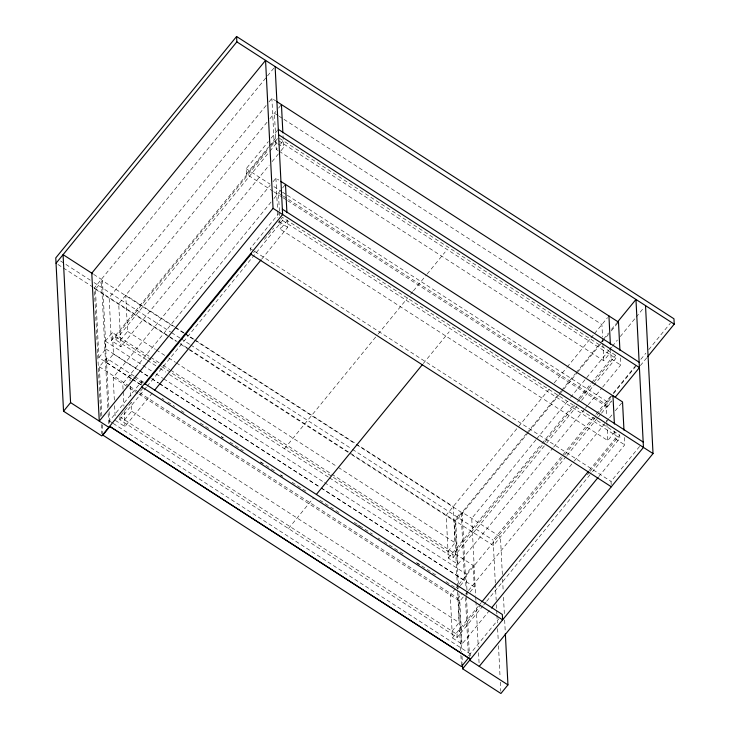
<?xml version="1.0" encoding="UTF-8"?>
<svg xmlns="http://www.w3.org/2000/svg" width="730" height="730" viewBox="0 0 730 730"><rect width="100%" height="100%" fill="white"/><g stroke="black" fill="none" stroke-linecap="round" stroke-linejoin="round"><path stroke-width="0.55" stroke-dasharray="3.65 2.74" d="M100.831 416.565L94.316 287.958L275.128 66.567M131.418 378.569L98.897 357.581L95.438 289.272L102.474 280.667L174.196 326.958M266.121 105.458L109.144 297.657L111.325 340.591L120.888 346.759L269.215 165.144M268.996 101.935L271.879 98.404L275.703 100.877M267.043 122.211L118.716 303.826L120.888 346.759M269.927 118.689L275.821 111.471M278.568 108.104L281.442 104.582M131.3 378.678L106.416 362.618L105.33 341.147L112.365 332.542L149.686 356.632M273.23 191.379L246.43 174.078L246.165 168.712L268.302 141.602M271.159 138.098L277.592 130.232M246.43 174.078L268.576 146.967M269.288 146.091L277.144 136.474M111.325 340.591L268.293 148.391M271.168 144.868L274.051 141.337L271.879 98.404M146.447 359.698L115.787 339.906L115.632 336.84L268.275 149.933M271.159 146.411L278.358 137.587L615.682 355.3L615.837 358.366L581.272 400.688M98.897 357.581L105.932 348.976L102.474 280.667M115.787 339.906L269.151 152.114M269.872 151.238L277.071 142.423M120.55 340.016L127.577 331.402L125.752 295.221L174.579 326.739M278.157 150.608L276.25 149.376L277.655 147.652M280.466 144.212L283.276 140.762M101.844 415.735L99.362 366.779L106.397 358.174L134.128 376.069M106.416 362.618L113.451 354.004L112.365 332.542M272.098 161.622L280.019 151.922M280.74 151.037L283.623 147.515L282.994 135.087M114.336 400.058L113.196 377.465L270.164 185.265M273.038 181.743L275.922 178.211L278.787 180.064M271.085 202.018L122.759 383.633L123.908 406.254M273.969 198.496L281.889 188.796M282.61 187.911L285.485 184.389M109.482 423.099L109.372 420.954L141.52 381.598L143.436 382.83M250.317 250.664L250.207 248.519L278.778 213.534M483.068 605.69L457.153 637.427L119.829 419.713L119.674 416.648L131.911 401.655M140.552 391.079L143.436 387.557M253.602 252.662L255.035 250.901M264.397 239.44L273.759 227.979M278.084 222.686L280.238 220.04M280.959 219.164L282.401 217.394L619.724 435.107L619.88 438.173L592.523 471.68M119.829 419.713L146.465 387.092M147.186 386.216L282.556 220.46L282.401 217.394M124.593 419.823L131.628 411.218L131.163 402.166M614.806 431.932L607.771 440.546L280.293 229.183L287.319 220.57M115.367 420.398L124.93 426.566L152.296 393.068M261.741 259.059L287.666 227.322L287.264 219.411M284.445 448.758L377.419 334.924M378.14 334.039L407.687 297.858M410.57 294.327L412.733 291.681M413.454 290.805L426.429 274.918M427.15 274.033L445.163 251.969M288.487 528.566L313.718 497.687M423.263 363.549L449.205 331.776M549.161 389.117L446.203 515.188L448.375 558.121L457.938 564.299L552.984 447.919M554.207 382.94L566.443 367.957M567.164 367.071L590.205 338.866M590.926 337.981L593.809 334.459M594.53 333.573L607.524 317.659M457.427 586.774L454.087 520.745L461.114 512.141L355.911 444.241M526.357 433.647L455.146 520.837L458.321 583.434M527.078 432.771L560.968 391.271M561.689 390.386L575.386 373.614M576.107 372.729L599.905 343.593M600.626 342.708L602.788 340.061M603.509 339.176L608.555 332.999M611.439 329.467L616.485 323.29M528.493 432.315L455.766 521.366L457.938 564.299M529.214 431.439L560.175 393.525M560.895 392.649L563.049 390.002M563.77 389.117L577.457 372.364M578.169 371.488L608.418 334.459M611.293 330.927L618.492 322.113M535.92 439.825L471.744 518.4L475.668 595.799M536.641 438.94L567.648 400.98M570.532 397.448L608.747 350.655M609.468 349.77L611.63 347.124M612.351 346.239L617.407 340.061M620.29 336.53L635.428 317.988M636.149 317.103L644.079 307.394M448.028 551.378L455.064 542.764L453.23 506.583L356.514 444.159M279.115 151.229L603.728 360.739L610.764 352.125M448.375 558.121L541.258 444.387M541.979 443.512L574.382 403.836M578.698 398.543L590.944 383.56M591.665 382.675L611.101 358.868L610.417 345.317M329.486 477.831L453.111 557.62L452.956 554.554L544.398 442.581M545.118 441.705L574.638 405.551M577.521 402.029L579.684 399.383M580.396 398.498L593.362 382.63M594.083 381.754L615.682 355.3M453.111 557.62L545.994 443.886M546.715 443L576.955 405.98M553.705 447.043L584.666 409.128M585.387 408.243L587.55 405.606M588.27 404.721L601.949 387.968M602.67 387.092L620.673 365.046L620.272 357.134M495.323 583.097L493.142 540.173L562.301 455.493M563.022 454.617L595.434 414.923M596.154 414.038L610.563 396.399M613.446 392.877L636.496 364.644M640.821 359.352L645.858 353.183M648.742 349.652L670.35 323.189M466.963 589.849L466.16 574.036L473.195 565.421L331.539 473.998M287.593 200.641L607.269 406.966L606.995 401.591L612.707 394.601M613.419 393.726L635.565 366.615M455.283 588.827L450.246 594.996L452.418 637.929L461.98 644.106L489.346 610.599M456.004 587.942L458.166 585.296M458.887 584.42L564.007 455.702M564.728 454.817L596.41 416.027M597.131 415.142L599.293 412.496M600.014 411.62L612.972 395.751M457.546 589.055L459.654 586.473M460.356 585.606L464.581 580.441L461.114 512.141M566.17 456.451L493.416 545.538L180.465 343.556M566.891 455.575L597.87 417.642M598.591 416.766L600.754 414.12M601.474 413.235L611.558 400.889M640.374 365.602L646.853 357.663M607.269 406.966L611.548 401.719M460.666 650.622L458.011 598.253L462.227 593.089M461.98 644.106L459.809 601.173L464.846 595.005M465.567 594.12L467.729 591.473M468.45 590.588L573.579 461.871M574.3 460.995L605.982 422.195M606.694 421.32L608.856 418.673M609.577 417.788L612.461 414.266M615.335 410.734L622.535 401.92M470.065 592.057L474.281 586.893L473.195 565.421M452.08 631.185L459.106 622.571L457.272 586.391M452.418 637.929L478.342 606.192M479.062 605.307L481.216 602.661M589.229 470.421L615.144 438.675L614.742 430.773M457.153 637.427L456.998 634.361L480.76 605.261M587.322 474.783L589.484 472.137M590.205 471.252L619.724 435.107M483.789 604.805L485.952 602.159M486.673 601.274L591.802 472.556M598.792 476.59L624.716 444.853L624.314 436.941M470.312 655.987L470.202 653.843L498.782 618.858M611.202 484.62L611.037 481.408L639.608 446.422M278.24 115.659L274.416 113.187L276.25 149.376M279.198 116.28L283.03 118.753M283.988 119.373L601.894 324.549L602.524 336.986M278.513 140.653L615.837 358.366M274.051 141.337L276.925 143.189M277.884 143.81L283.623 147.515M611.101 358.868L620.673 365.046M246.165 168.712L270.091 184.152M273.914 186.625L281.57 191.57M282.528 192.182L286.361 194.654M287.319 195.275L606.995 401.591M282.282 195.467L278.459 192.994L279.371 211.089M283.24 196.087L605.936 404.356L606.511 415.662M274.188 191.99L281.844 196.936M282.802 197.556L286.635 200.02M282.556 220.46L619.88 438.173M279.052 221.765L287.666 227.322M615.144 438.675L624.716 444.853M250.207 248.519L254.031 250.992M254.989 251.613L611.037 481.408M93.696 274.407L101.342 279.344L107.858 407.96M175.538 327.359L184.161 332.916M185.119 333.537L194.691 339.715M195.649 340.335L355.565 443.539M175.154 327.578L183.759 333.135M184.717 333.747L193.331 339.304M194.28 339.924L354.953 443.621M60.553 260.975L90.228 280.128M94.051 282.592L170.619 332.013M171.577 332.624L180.191 338.191M181.15 338.802L189.763 344.368M190.722 344.98L351.504 448.749M352.462 449.37L493.142 540.173M57.962 264.488L93.367 287.346M94.325 287.967L177.125 341.53M95.438 289.272L169.077 336.804M170.035 337.424L175.775 341.12M180.556 344.213L188.212 349.15M189.161 349.761L350.792 454.078M351.75 454.699L454.087 520.745M127.577 331.402L155.353 349.332M156.311 349.944L164.925 355.51M168.758 357.983L175.456 362.308M176.414 362.929L337.287 466.753M338.245 467.364L455.064 542.764M150.645 357.253L159.259 362.81M163.091 365.283L169.789 369.599M170.747 370.22L330.58 473.378M115.632 336.84L157.89 364.115M161.631 366.524L452.956 554.554M147.405 360.319L156.037 365.885M159.87 368.358L165.619 372.072M169.451 374.545L328.527 477.21M105.33 341.147L152.232 371.415M156.056 373.888L162.754 378.213M163.712 378.834L323.554 481.992M324.512 482.612L466.16 574.036M105.932 348.976L138.445 369.955M139.403 370.575L148.017 376.132M151.84 378.596L158.529 382.921M159.487 383.542L320.16 487.239M321.118 487.859L464.581 580.441M113.451 354.004L138.335 370.064M139.293 370.685L147.907 376.242M151.731 378.715L158.437 383.04M159.386 383.661L320.187 487.439M321.145 488.051L474.281 586.893M135.087 376.689L143.7 382.246M142.24 383.058L129.794 375.028L130.077 380.686M132.376 379.189L140.981 384.737M162.023 398.325L163.931 399.556M167.763 402.02L174.452 406.345M181.15 410.661L184.015 412.514M200.275 423.008L209.839 429.185M221.318 436.595L223.234 437.827M229.923 442.143L243.318 450.784M260.528 461.898L274.872 471.16M280.612 474.865L282.528 476.097M292.091 482.265L307.394 492.148M319.822 500.169L340.864 513.747M354.26 522.388L372.428 534.114M383.907 541.523L404.94 555.101M416.419 562.511L437.462 576.089M446.066 581.646L455.63 587.823M132.258 379.29L141.83 385.467M221.272 436.741L223.188 437.982M260.51 462.072L262.426 463.304M280.612 475.038L282.528 476.279M358.138 525.08L360.054 526.312M378.24 538.046L380.157 539.288M417.478 563.377L419.394 564.609M99.362 366.779L129.009 385.915M129.967 386.535L138.581 392.092M139.53 392.704L458.011 598.253M113.196 377.465L128.507 387.347M129.465 387.968L138.079 393.525M139.038 394.145L459.809 601.173M131.628 411.218L459.106 622.571M119.674 416.648L456.998 634.361M109.372 420.954L112.247 422.807M113.205 423.427L470.202 653.843M602.588 338.118L602.816 342.644M602.87 343.775L603.728 360.739M606.739 420.188L606.858 422.451M606.913 423.582L607.771 440.546M502.349 574.492L500.452 536.924L462.181 512.232L466.041 588.489M502.587 579.045L503.216 591.565M503.508 597.25L504.43 615.463M504.658 620.016L505.233 631.395M495.378 584.237L496.181 600.169M496.418 604.723L496.646 609.276M496.701 610.417L496.874 613.83M496.938 614.97L497.34 622.936M497.623 628.621L498.207 640.009M498.49 645.694L500.105 677.568M500.333 682.121L500.798 691.228M475.723 596.939L475.896 600.352M475.96 601.493L478.26 647.017M478.552 652.711L479.072 662.949M467.017 590.981L467.255 595.498M466.269 593.043L466.388 595.315M466.443 596.456L469.499 656.772M465.448 597.614L468.386 655.677M458.841 593.682L461.78 651.726M462.008 656.279L462.355 663.114M460.895 655.175L461.415 665.422M279.426 212.22L279.599 215.615M279.891 221.272L280.293 229.183M275.922 178.211L277.519 209.848M277.582 210.979L277.92 217.759M141.52 381.598L141.739 385.896M130.36 386.334L130.88 396.518M124.136 410.753L124.93 426.566M114.619 405.707L115.194 417.003M106.397 358.174L108.879 407.13M109.108 411.684L109.683 423.062M108.149 413.645L108.67 423.893M102.309 424.842L102.83 435.089M101.233 424.531L101.698 433.638"/><path stroke-width="1.09" d="M647.574 356.787L674.228 324.147L673.954 318.782L236.584 36.5L55.772 257.891L63.537 411.218L101.808 435.92L282.62 214.529L275.128 66.567M56.046 263.256L236.858 41.866L236.584 36.5M63.537 411.218L70.573 402.604L63.072 254.642L92.737 273.786M273.057 208.351L99.271 421.128L91.779 273.166L265.556 60.389L273.057 208.351L653.021 453.585L479.245 666.362M144.887 384.245L251.458 253.766M154.459 390.422L261.021 259.944M316.601 494.155L422.542 364.434M617.206 322.404L635.958 299.446L643.449 447.408L462.647 668.799L500.917 693.5L507.943 684.886L505.352 633.677M615.125 397.339L639.407 367.601L278.577 134.721M481.937 601.785L588.508 471.297M491.509 607.953L598.071 477.475M236.858 41.866L674.228 324.147M276.661 101.497L618.492 322.113L619.925 350.363M278.303 129.356L639.142 362.235M280.703 181.305L622.535 401.92L623.967 430.171M282.346 209.163L643.185 442.042M250.472 253.885L611.311 486.773M144.385 383.451L502.349 614.487L502.623 619.852L141.793 386.964M109.646 426.32L470.476 659.208M70.573 402.604L108.843 427.305M507.943 684.886L469.673 660.194L469.563 657.913M645.521 305.624L653.021 453.585M608.93 315.944L610.362 344.213M612.972 395.751L614.404 424.02M462.409 664.245L462.647 668.799M281.442 104.582L282.875 132.851M285.485 184.389L286.917 212.658M109.856 426.475L102.83 435.089L461.47 666.563L468.505 657.949L109.856 426.475"/></g></svg>
